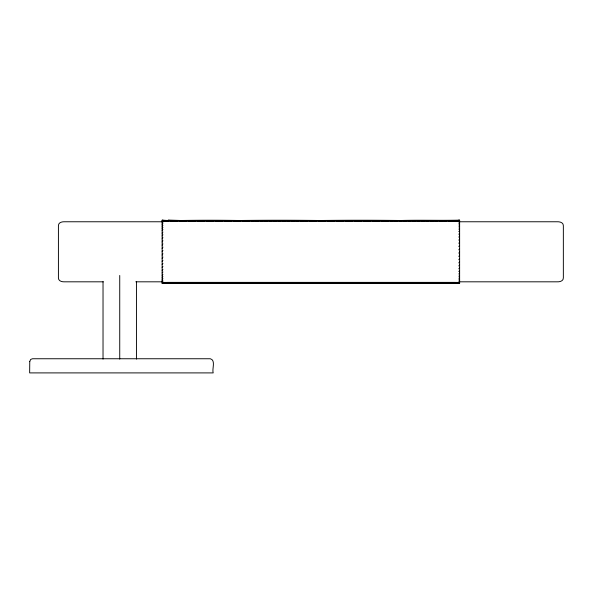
<?xml version="1.0" encoding="UTF-8"?>
<svg xmlns="http://www.w3.org/2000/svg" width="593" height="593" viewBox="0 0 593 593"><rect width="100%" height="100%" fill="white"/><g stroke="black" fill="none" stroke-linecap="round" stroke-linejoin="round"><path stroke-width="0.89" d="M162.141 248.482L162.927 247.096M162.141 251.795L162.927 250.402M458.834 253.181L459.627 251.795M458.834 256.487L459.627 255.101M162.141 255.101L162.927 253.722M458.834 249.861L459.627 248.482M162.141 245.213L162.927 243.842M458.834 259.741L459.627 258.37M162.141 258.37L162.927 257.021M458.834 246.562L459.627 245.213M162.141 242.011L162.927 240.676M458.834 262.907L459.627 261.572M162.141 261.572L162.927 260.26M458.834 243.323L459.627 242.011M162.141 238.92L162.927 237.63M458.834 265.953L459.627 264.663M162.141 264.663L162.927 263.411M458.834 240.172L459.627 238.92M162.141 235.97L162.927 234.739M458.834 268.844L459.627 267.621M162.141 267.621L162.927 266.435M458.834 237.148L459.627 235.97M162.141 233.19L162.927 232.041M458.834 271.542L459.627 270.393M162.141 270.393L162.927 269.296M458.834 234.287L459.627 233.19M162.141 230.61L162.927 229.55M458.834 274.033L459.627 272.973M162.141 272.973L162.927 271.965M458.834 231.618L459.627 230.61M162.141 228.268L162.927 227.312M458.834 276.271L459.627 275.315M162.141 275.315L162.927 274.411M458.834 229.172L459.627 228.268M162.141 226.185L162.927 225.333M458.834 278.25L459.627 277.398M162.141 277.398L162.927 276.612M458.834 226.971L459.627 226.185M162.141 224.384L162.927 223.65M458.834 279.933L459.627 279.199M162.141 279.199L162.927 278.54M458.834 225.043L459.627 224.384M162.141 222.879L162.927 222.271M458.834 281.312L459.627 280.704M162.141 280.704L162.927 280.178M458.834 223.405L459.627 222.879M162.141 221.686L162.927 221.219M458.834 282.364L459.627 281.897M162.141 281.897L162.927 281.505M458.834 222.079L459.627 221.686M162.141 220.833L162.927 220.5M458.834 283.083L459.627 282.75M162.141 282.75L167.367 282.409L162.927 282.409M459.627 220.833L454.394 221.174L458.834 221.174M162.141 220.314L162.927 220.129M458.834 283.454L459.627 283.269L454.394 282.928M171.94 220.655L176.336 220.655M176.425 220.655L185.305 220.655M185.387 220.655L189.782 220.655M189.871 220.655L194.267 220.655M194.356 220.655L198.751 220.655M198.84 220.655L203.236 220.655M203.325 220.655L207.72 220.655M207.809 220.655L212.205 220.655M212.287 220.655L216.69 220.655M216.771 220.655L221.167 220.655M221.256 220.655L225.651 220.655M225.74 220.655L230.136 220.655M230.225 220.655L234.62 220.655M234.709 220.655L243.59 220.655M243.671 220.655L248.074 220.655M248.156 220.655L252.551 220.655M252.64 220.655L257.036 220.655M257.125 220.655L261.52 220.655M261.609 220.655L266.005 220.655M266.094 220.655L270.49 220.655M270.578 220.655L274.974 220.655M275.056 220.655L279.451 220.655M279.54 220.655L283.936 220.655M284.025 220.655L288.42 220.655M288.509 220.655L292.905 220.655M292.994 220.655L297.389 220.655M297.478 220.655L301.874 220.655M301.956 220.655L306.359 220.655M306.44 220.655L310.836 220.655M310.925 220.655L315.32 220.655M315.409 220.655L324.289 220.655M324.378 220.655L328.774 220.655M328.863 220.655L333.259 220.655M333.34 220.655L337.736 220.655M337.825 220.655L342.22 220.655M342.309 220.655L346.705 220.655M346.794 220.655L351.189 220.655M351.278 220.655L355.674 220.655M355.763 220.655L360.159 220.655M360.248 220.655L364.643 220.655M364.725 220.655L369.12 220.655M369.209 220.655L373.605 220.655M373.694 220.655L378.089 220.655M378.178 220.655L382.574 220.655M382.663 220.655L387.059 220.655M387.147 220.655L391.543 220.655M391.625 220.655L396.028 220.655M396.109 220.655L404.989 220.655M405.078 220.655L409.474 220.655M409.563 220.655L413.958 220.655M414.047 220.655L418.443 220.655M418.532 220.655L422.928 220.655M423.009 220.655L427.405 220.655M427.494 220.655L431.889 220.655M431.978 220.655L436.374 220.655M436.463 220.655L440.858 220.655M440.947 220.655L445.343 220.655M445.432 220.655L449.828 220.655M449.917 220.655L454.312 220.655L167.456 220.655L171.851 220.655M171.851 282.928L167.456 282.928L270.49 282.928L266.094 282.928M176.336 282.928L171.94 282.928M185.305 282.928L176.425 282.928M189.782 282.928L185.387 282.928M194.267 282.928L189.871 282.928M198.751 282.928L194.356 282.928M203.236 282.928L198.84 282.928M207.72 282.928L203.325 282.928M212.205 282.928L207.809 282.928M216.69 282.928L212.287 282.928M221.167 282.928L216.771 282.928M225.651 282.928L221.256 282.928M230.136 282.928L225.74 282.928M234.62 282.928L230.225 282.928M243.59 282.928L234.709 282.928M248.074 282.928L243.671 282.928M252.551 282.928L248.156 282.928M257.036 282.928L252.64 282.928M261.52 282.928L257.125 282.928M266.005 282.928L261.609 282.928M274.974 282.928L270.578 282.928M279.451 282.928L275.056 282.928M283.936 282.928L279.54 282.928M288.42 282.928L284.025 282.928M292.905 282.928L288.509 282.928M297.389 282.928L292.994 282.928M301.874 282.928L297.478 282.928M306.359 282.928L301.956 282.928M310.836 282.928L306.44 282.928M315.32 282.928L310.925 282.928M324.289 282.928L315.409 282.928M328.774 282.928L324.378 282.928M333.259 282.928L328.863 282.928M337.736 282.928L333.34 282.928M342.22 282.928L337.825 282.928M346.705 282.928L342.309 282.928M351.189 282.928L346.794 282.928M355.674 282.928L351.278 282.928M360.159 282.928L355.763 282.928M364.643 282.928L360.248 282.928M369.12 282.928L364.725 282.928M373.605 282.928L369.209 282.928M378.089 282.928L373.694 282.928M382.574 282.928L378.178 282.928M387.059 282.928L382.663 282.928M391.543 282.928L387.147 282.928M396.028 282.928L391.625 282.928M404.989 282.928L396.109 282.928M409.474 282.928L405.078 282.928M413.958 282.928L409.563 282.928M418.443 282.928L414.047 282.928M422.928 282.928L418.532 282.928M427.405 282.928L423.009 282.928M431.889 282.928L427.494 282.928M436.374 282.928L431.978 282.928M440.858 282.928L436.463 282.928M445.343 282.928L440.947 282.928M449.828 282.928L445.432 282.928M168.805 221.085L167.456 221.174L454.312 221.174L452.956 221.085M171.94 221.174L173.289 221.085M176.425 221.174L177.774 221.085M182.259 221.085L179.471 221.085M185.387 221.174L186.743 221.085M189.871 221.174L191.22 221.085M194.356 221.174L195.705 221.085M198.84 221.174L200.189 221.085M203.325 221.174L204.674 221.085M207.809 221.174L209.159 221.085M212.287 221.174L213.643 221.085M216.771 221.174L218.128 221.085M221.256 221.174L222.605 221.085M225.74 221.174L227.089 221.085M230.225 221.174L231.574 221.085M234.709 221.174L236.058 221.085M240.543 221.085L237.756 221.085M243.671 221.174L245.028 221.085M248.156 221.174L249.505 221.085M252.64 221.174L253.989 221.085M257.125 221.174L258.474 221.085M261.609 221.174L262.958 221.085M266.094 221.174L267.443 221.085M270.578 221.174L271.928 221.085M275.056 221.174L276.412 221.085M279.54 221.174L280.889 221.085M284.025 221.174L285.374 221.085M288.509 221.174L289.858 221.085M292.994 221.174L294.343 221.085M297.478 221.174L298.828 221.085M301.956 221.174L303.312 221.085M306.44 221.174L307.797 221.085M310.925 221.174L312.274 221.085M315.409 221.174L316.758 221.085M321.243 221.085L318.456 221.085M324.378 221.174L325.727 221.085M328.863 221.174L330.212 221.085M333.34 221.174L334.697 221.085M337.825 221.174L339.174 221.085M342.309 221.174L343.658 221.085M346.794 221.174L348.143 221.085M351.278 221.174L352.627 221.085M355.763 221.174L357.112 221.085M360.248 221.174L361.597 221.085M364.725 221.174L366.081 221.085M369.209 221.174L370.558 221.085M373.694 221.174L375.043 221.085M378.178 221.174L379.527 221.085M382.663 221.174L384.012 221.085M387.147 221.174L388.497 221.085M391.625 221.174L392.981 221.085M396.109 221.174L397.458 221.085M401.943 221.085L399.156 221.085M405.078 221.174L406.427 221.085M409.563 221.174L410.912 221.085M414.047 221.174L415.396 221.085M418.532 221.174L419.881 221.085M423.009 221.174L424.366 221.085M427.494 221.174L428.843 221.085M431.978 221.174L433.327 221.085M436.463 221.174L437.812 221.085M440.947 221.174L442.296 221.085M445.432 221.174L446.781 221.085M449.917 221.174L451.266 221.085M171.851 282.409L167.456 282.409L454.312 282.409L449.917 282.409M176.336 282.409L171.94 282.409M185.305 282.409L176.425 282.409M189.782 282.409L185.387 282.409M194.267 282.409L189.871 282.409M198.751 282.409L194.356 282.409M203.236 282.409L198.84 282.409M207.72 282.409L203.325 282.409M212.205 282.409L207.809 282.409M216.69 282.409L212.287 282.409M221.167 282.409L216.771 282.409M225.651 282.409L221.256 282.409M230.136 282.409L225.74 282.409M234.62 282.409L230.225 282.409M243.59 282.409L234.709 282.409M248.074 282.409L243.671 282.409M252.551 282.409L248.156 282.409M257.036 282.409L252.64 282.409M261.52 282.409L257.125 282.409M266.005 282.409L261.609 282.409M270.49 282.409L266.094 282.409M274.974 282.409L270.578 282.409M279.451 282.409L275.056 282.409M283.936 282.409L279.54 282.409M288.42 282.409L284.025 282.409M292.905 282.409L288.509 282.409M297.389 282.409L292.994 282.409M301.874 282.409L297.478 282.409M306.359 282.409L301.956 282.409M310.836 282.409L306.44 282.409M315.32 282.409L310.925 282.409M324.289 282.409L315.409 282.409M328.774 282.409L324.378 282.409M333.259 282.409L328.863 282.409M337.736 282.409L333.34 282.409M342.22 282.409L337.825 282.409M346.705 282.409L342.309 282.409M351.189 282.409L346.794 282.409M355.674 282.409L351.278 282.409M360.159 282.409L355.763 282.409M364.643 282.409L360.248 282.409M369.12 282.409L364.725 282.409M373.605 282.409L369.209 282.409M378.089 282.409L373.694 282.409M382.574 282.409L378.178 282.409M387.059 282.409L382.663 282.409M391.543 282.409L387.147 282.409M396.028 282.409L391.625 282.409M404.989 282.409L396.109 282.409M409.474 282.409L405.078 282.409M413.958 282.409L409.563 282.409M418.443 282.409L414.047 282.409M422.928 282.409L418.532 282.409M427.405 282.409L423.009 282.409M431.889 282.409L427.494 282.409M436.374 282.409L431.978 282.409M440.858 282.409L436.463 282.409M445.343 282.409L440.947 282.409M449.828 282.409L445.432 282.409M162.927 220.418L167.367 220.655L162.927 220.655M458.834 220.655L454.394 220.655L459.627 220.314L458.834 220.129M162.927 221.085L167.367 221.174L162.927 221.174M161.733 221.767L64.459 221.767C61.946 221.619 58.314 222.56 58.418 225.696L58.418 277.887C58.314 281.023 61.946 281.964 64.459 281.816L103.367 281.816M460.035 221.767L557.301 221.767C559.814 221.619 563.454 222.56 563.35 225.696L563.35 277.887C563.454 281.023 559.814 281.964 557.301 281.816L460.035 281.816M135.797 281.816L161.733 281.816M458.834 282.409L454.394 282.409L458.834 282.498M165.595 282.928L167.367 282.928L162.141 283.269L162.927 283.454M273.21 282.928L454.312 282.928L449.917 282.928M448.478 221.085L449.828 221.174M443.994 221.085L445.343 221.174M439.509 221.085L440.858 221.174M435.025 221.085L436.374 221.174M430.54 221.085L431.889 221.174M426.056 221.085L427.405 221.174M421.571 221.085L422.928 221.174M417.094 221.085L418.443 221.174M412.609 221.085L413.958 221.174M408.125 221.085L409.474 221.174M403.64 221.085L404.989 221.174M394.671 221.085L396.028 221.174M390.187 221.085L391.543 221.174M385.709 221.085L387.059 221.174M381.225 221.085L382.574 221.174M376.74 221.085L378.089 221.174M372.256 221.085L373.605 221.174M367.771 221.085L369.12 221.174M363.287 221.085L364.643 221.174M358.809 221.085L360.159 221.174M354.325 221.085L355.674 221.174M349.84 221.085L351.189 221.174M345.356 221.085L346.705 221.174M340.871 221.085L342.22 221.174M336.387 221.085L337.736 221.174M331.902 221.085L333.259 221.174M327.425 221.085L328.774 221.174M322.94 221.085L324.289 221.174M313.971 221.085L315.32 221.174M309.487 221.085L310.836 221.174M305.002 221.085L306.359 221.174M300.525 221.085L301.874 221.174M296.04 221.085L297.389 221.174M291.556 221.085L292.905 221.174M287.071 221.085L288.42 221.174M282.587 221.085L283.936 221.174M278.102 221.085L279.451 221.174M273.618 221.085L274.974 221.174M269.14 221.085L270.49 221.174M264.656 221.085L266.005 221.174M260.171 221.085L261.52 221.174M255.687 221.085L257.036 221.174M251.202 221.085L252.551 221.174M246.718 221.085L248.074 221.174M242.233 221.085L243.59 221.174M233.271 221.085L234.62 221.174M228.787 221.085L230.136 221.174M224.302 221.085L225.651 221.174M219.818 221.085L221.167 221.174M215.333 221.085L216.69 221.174M210.856 221.085L212.205 221.174M206.371 221.085L207.72 221.174M201.887 221.085L203.236 221.174M197.402 221.085L198.751 221.174M192.918 221.085L194.267 221.174M188.433 221.085L189.782 221.174M183.949 221.085L185.305 221.174M174.987 221.085L176.336 221.174M170.502 221.085L171.851 221.174M136.442 281.668L136.442 359.106M119.734 275.463L119.734 359.106M103.026 281.668L103.026 359.106M29.761 361.471L29.65 372.901L213.191 372.901C211.82 369.061 216.022 360.248 210.33 358.75L32.504 358.75L30.68 359.432L29.761 361.471M168.805 220.099L167.456 220.477L162.141 220.136L162.141 283.447L459.627 283.447L459.627 220.136C439.813 220.611 420.289 219.944 400.594 220.477C373.686 220.166 346.794 220.166 319.894 220.477C292.986 220.166 266.094 220.166 239.194 220.477C219.758 220.166 200.33 220.166 180.909 220.477L168.805 220.099"/></g></svg>
